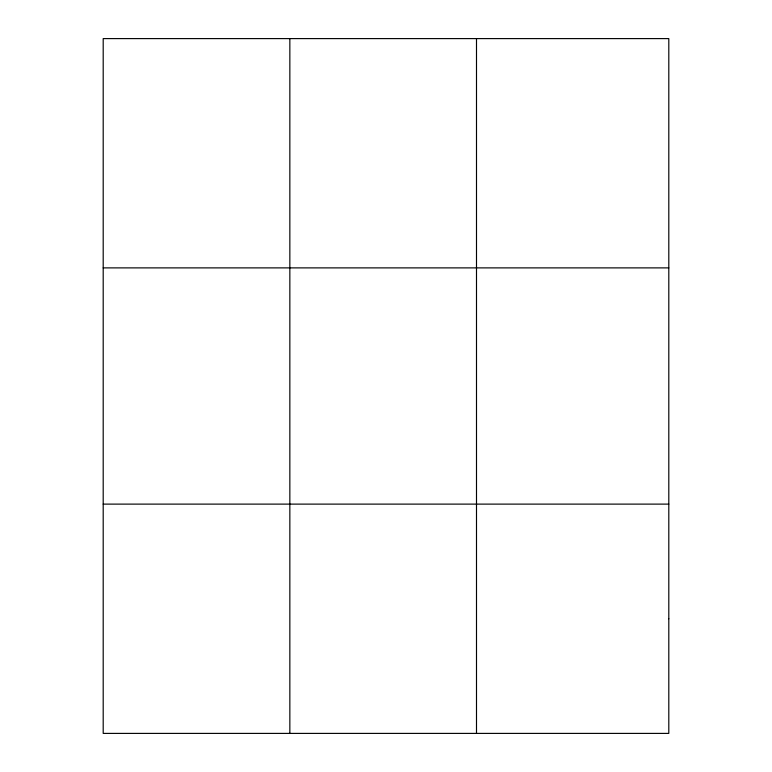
<?xml version="1.0" encoding="UTF-8"?>
<svg xmlns="http://www.w3.org/2000/svg" width="772" height="772" viewBox="0 0 772 772"><rect width="100%" height="100%" fill="white"/><g stroke="black" fill="none" stroke-linecap="round" stroke-linejoin="round"><path stroke-width="1.16" d="M289.847 38.6L289.847 733.4M476.498 38.6L476.498 733.4M103.197 267.884L668.803 267.884M103.197 504.116L668.803 504.116M668.803 618.758L668.803 733.4L103.197 733.4L103.197 38.6L668.803 38.6L668.803 618.758"/></g></svg>
